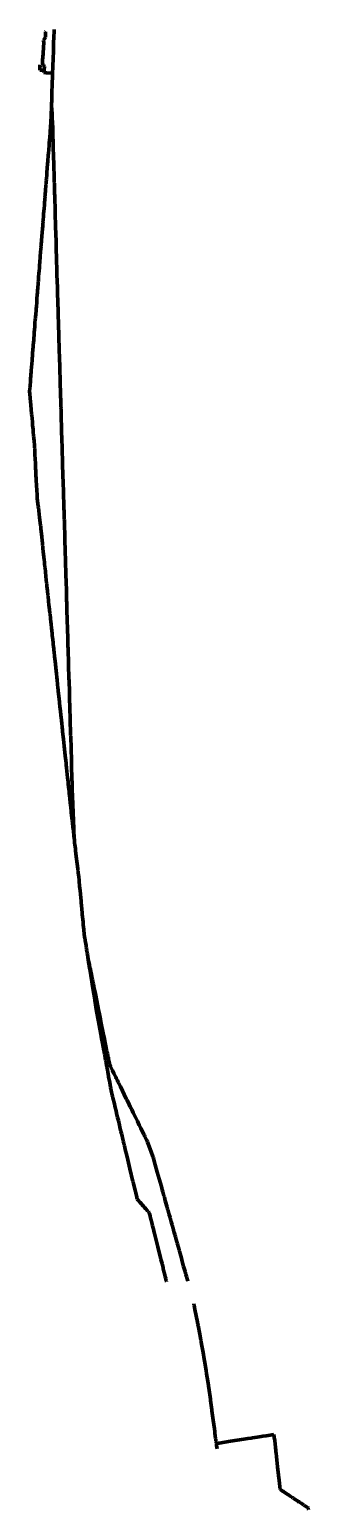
# Model space of a CAD drawing. Header units: metres. Extents: x 600006 to 604861, y 1147560 to 1148114.
# Drawn here: x 604774.6 to 604860.7, y 1147560.2 to 1148017.7 of the extents above; entities that cross this region are included whole.
import ezdxf

# ---------------------------------------------------------------- set-up
doc = ezdxf.new("R2010")
doc.units = ezdxf.units.M
doc.header["$MEASUREMENT"] = 0
doc.linetypes.add('DGN Style 5', pattern=[61.846416000000005, 26.505607, -35.340809])
doc.layers.add('TF_T_---_Kabl-_2', color=5, linetype='DGN Style 5', lineweight=70)

msp = doc.modelspace()

# ---------------------------------------------------------------- linework, layer by layer
at = {"layer": 'TF_T_---_Kabl-_2', "extrusion": (0, -0.3640957611442679, 0.9313615177345347), "elevation": -417789.496931, "flags": 128}
msp.add_lwpolyline([(604832.13, 1068827.8785), (604832.16, 1068827.8785), (604832.274455, 1068827.902771)], dxfattribs=at)
at = {"layer": 'TF_T_---_Kabl-_2', "extrusion": (-0.991714142554666, -0.126819774804129, 0.0204891233510325), "elevation": -745355.755133, "flags": 128}
msp.add_lwpolyline([(-1061588.428358, 15317.64155), (-1061589.375987, 15317.651552), (-1061590.034172, 15317.550368)], dxfattribs=at)
at = {"layer": 'TF_T_---_Kabl-_2'}
for points in [[(604778.86, 1148014.43, 42.565435), (604779.12, 1148014.84, 42.59), (604779.432059, 1148015.326648, 42.606418), (604779.49, 1148016.38, 42.59), (604779.52, 1148016.98, 42.6), (604779.53, 1148017.1, 42.59)], [(604782.19, 1148017.66, 42.51), (604782.17, 1148017.35, 42.58), (604782.17, 1148017.3, 42.58), (604782.16, 1148017.01, 42.6), (604782.15, 1148016.85, 42.6), (604782.08736, 1148015.661927, 42.589285), (604781.99, 1148013.23, 42.57), (604781.99, 1148013.08, 42.57), (604781.98, 1148012.9, 42.58), (604781.89, 1148010.61, 42.56), (604781.83, 1148009.12, 42.62), (604781.82, 1148008.8, 42.62), (604781.81, 1148008.47, 42.62), (604781.73, 1148006.54, 42.68), (604781.71, 1148005.89, 42.69), (604781.65, 1148004.43, 42.67), (604781.642702, 1148004.170653, 42.67063)], [(604778.6, 1148006.71, 42.520355), (604778.505365, 1148007.587322, 42.522059), (604778.55, 1148008.17, 42.53), (604778.71, 1148010.18, 42.53), (604778.87, 1148012.3, 42.57), (604778.96, 1148013.47, 42.58), (604778.958841, 1148013.483937, 42.575352), (604778.856115, 1148014.428727, 42.565044)], [(604779.03, 1148005.03, 42.544848), (604778.9, 1148005.04, 42.52), (604778.53, 1148005.07, 42.51), (604777.687495, 1148005.127762, 42.482655), (604777.723541, 1148006.797624, 42.492809)], [(604779.03, 1148005.03, 42.544848), (604779.143027, 1148006.251082, 42.566375), (604778.93, 1148006.43, 42.53), (604778.75, 1148006.58, 42.52), (604778.600867, 1148006.712873, 42.520399)], [(604781.64, 1148004.17, 42.670745), (604779.88, 1148004.32, 42.74), (604779.68, 1148004.34, 42.71), (604778.979564, 1148004.396115, 42.541958), (604778.99, 1148004.58, 42.54), (604779.03, 1148004.99, 42.54), (604779.034842, 1148005.034422, 42.545687)], [(604781.64, 1148004.17, 42.670745), (604781.63, 1148003.7, 42.67), (604781.53, 1148000.43, 42.69), (604781.47, 1147998.39, 42.71), (604781.46, 1147998.25, 42.71), (604781.46, 1147998.15, 42.71), (604781.43, 1147997.21, 42.7), (604781.39, 1147995.81, 42.7), (604781.39, 1147995.73, 42.69), (604781.39, 1147995.66, 42.7), (604781.36, 1147994.68, 42.71), (604781.348748, 1147994.464796, 42.685133)], [(604781.35, 1147994.46, 42.68457), (604781.34, 1147994.33, 42.67), (604781.3, 1147993.13, 42.7), (604781.24, 1147991.84, 42.78), (604781.21, 1147990.91, 42.76), (604781.14, 1147989.28, 42.69), (604781.132098, 1147988.989142, 42.690845)], [(604788.39, 1147767.05, 38.732032), (604788.35, 1147767.88, 38.69), (604788.27, 1147769.85, 38.64), (604788.25, 1147770.24, 38.61), (604788.24, 1147770.39, 38.6), (604788.24, 1147770.45, 38.59), (604788.21, 1147771.21, 38.59), (604788.15, 1147772.5, 38.49), (604788.14, 1147772.65, 38.48), (604788.14, 1147772.8, 38.48), (604788, 1147775.96, 38.38), (604787.92, 1147777.65, 38.3), (604787.91, 1147777.87, 38.28), (604787.91, 1147777.91, 38.28), (604787.9, 1147778.04, 38.27), (604787.89, 1147778.32, 38.24), (604787.789532, 1147780.625397, 38.052593), (604787.77, 1147781.21, 38.01), (604787.75, 1147782.06, 37.98), (604787.74, 1147782.38, 37.96), (604787.74, 1147782.47, 37.93), (604787.72, 1147783.04, 37.93), (604787.67, 1147784.86, 37.91), (604787.64, 1147785.79, 37.99), (604787.62, 1147786.49, 38.03), (604787.527805, 1147789.69273, 38.061818), (604787.52, 1147789.87, 38.06), (604787.47, 1147791.7, 38.1), (604787.25, 1147799.11, 38.01), (604787.25, 1147799.17, 38.01), (604787.25, 1147799.19, 38.01), (604787.25, 1147799.21, 38.01), (604787.24, 1147799.46, 37.99), (604787.21, 1147800.64, 37.92), (604787.21, 1147800.67, 37.92), (604787.2, 1147800.97, 37.9), (604787.13, 1147803.29, 37.77), (604787.12, 1147803.42, 37.76), (604787.1, 1147804.21, 37.68), (604787.08, 1147804.87, 37.68), (604787, 1147807.56, 37.8), (604786.995259, 1147807.597579, 37.80441), (604786.99, 1147807.84, 37.81), (604786.98, 1147808.32, 37.83), (604786.97, 1147808.49, 37.85), (604786.91, 1147810.47, 38.01), (604786.84, 1147812.91, 37.96), (604786.84, 1147812.92, 37.96), (604786.84, 1147812.93, 37.96), (604786.74, 1147816.36, 37.98), (604786.72, 1147817.07, 37.97), (604786.59, 1147821.24, 37.86), (604786.58, 1147821.75, 37.85), (604786.56, 1147822.52, 37.83), (604786.55, 1147822.84, 37.82), (604786.49, 1147824.86, 37.77), (604786.439529, 1147826.434062, 37.72781), (604786.42, 1147826.98, 37.71), (604786.42, 1147827.28, 37.67), (604786.4, 1147827.73, 37.63), (604786.39, 1147828.24, 37.58), (604786.38, 1147828.4, 37.63), (604786.36, 1147829.13, 37.83), (604786.36, 1147829.26, 37.87), (604786.35, 1147829.5, 37.98), (604786.27, 1147832.31, 38.95), (604786.25, 1147832.85, 39.05), (604786.25, 1147833.04, 39.02), (604786.2, 1147834.47, 39.32), (604786.18, 1147835.21, 39.75), (604786.18, 1147835.34, 39.8), (604786.18, 1147835.35, 39.81), (604786.18, 1147835.4, 39.82), (604786.17, 1147835.49, 39.86), (604786.17, 1147835.64, 39.91), (604786.11, 1147837.73, 40.55), (604786.1, 1147837.97, 40.62), (604786.08, 1147838.52, 40.7), (604786.07, 1147839.1, 40.77), (604786.06, 1147839.36, 40.78), (604786.03, 1147840.21, 40.85), (604786.029023, 1147840.341006, 40.871568), (604786, 1147841.28, 41.03), (604785.99, 1147841.64, 40.99), (604785.99, 1147841.83, 41.03), (604785.98, 1147841.94, 41.01), (604785.98, 1147842.02, 41.06), (604785.95, 1147842.96, 42.04), (604785.95, 1147842.98, 42.05), (604785.94, 1147843.51, 42.19), (604785.92, 1147844.18, 42.21), (604785.92, 1147844.23, 42.21), (604785.92, 1147844.3, 42.2), (604785.84, 1147846.95, 41.64), (604785.83, 1147847.13, 41.64), (604785.83, 1147847.16, 41.65), (604785.78, 1147848.91, 41.75), (604785.77, 1147849.3, 41.79), (604785.73, 1147850.8, 41.91), (604785.7, 1147851.83, 41.92), (604785.69, 1147852.21, 41.92), (604785.67, 1147852.88, 42.06), (604785.65, 1147853.42, 42.16), (604785.65, 1147853.43, 42.156576), (604785.62, 1147854.41, 42.2), (604785.59, 1147855.65, 42.33), (604785.58, 1147855.82, 42.34), (604785.55, 1147856.86, 42.45), (604785.54, 1147857.26, 42.46), (604785.48, 1147859.21, 42.54), (604785.43, 1147860.94, 42.68), (604785.4, 1147861.94, 42.72), (604785.35, 1147863.89, 42.86), (604785.32, 1147864.97, 42.88), (604785.29, 1147865.87, 42.9), (604785.29, 1147865.99, 42.9), (604785.29, 1147866.01, 42.9), (604785.28, 1147866.28, 42.93), (604785.25, 1147867.14, 43.04), (604785.23, 1147867.88, 43.27), (604785.228502, 1147867.913899, 43.274087), (604785.23, 1147867.95, 43.28), (604785.23, 1147868.05, 43.29), (604785.21, 1147868.46, 43.39), (604785.21, 1147868.67, 43.43), (604785.21, 1147868.73, 43.44), (604785.18, 1147869.58, 43.4), (604785.16, 1147870.14, 43.29), (604785.15, 1147870.51, 43.24), (604785.14, 1147870.95, 43.2), (604785.13, 1147871.13, 43.17), (604785.11, 1147871.72, 43.14), (604785.11, 1147871.74, 43.14), (604785.08, 1147873.01, 43.2), (604785.06, 1147873.37, 43.22), (604785.04, 1147874.29, 43.29), (604785.01, 1147875.16, 43.34), (604784.95, 1147877.29, 43.42), (604784.77, 1147883.15, 43.52), (604784.77, 1147883.23, 43.52), (604784.76, 1147883.3, 43.52), (604784.75, 1147883.61, 43.57), (604784.74, 1147884.17, 43.6), (604784.73, 1147884.24, 43.6), (604784.73, 1147884.45, 43.63), (604784.71, 1147885.05, 43.6), (604784.71, 1147885.2, 43.58), (604784.66, 1147886.6, 43.61), (604784.661203, 1147886.71081, 43.606033), (604784.64, 1147887.47, 43.56), (604784.63, 1147887.69, 43.56), (604784.63, 1147887.79, 43.57), (604784.61, 1147888.5, 43.56), (604784.54, 1147890.95, 43.6), (604784.46, 1147893.54, 43.58), (604784.44, 1147894.19, 43.57), (604784.43, 1147894.44, 43.49), (604784.42, 1147894.78, 43.48), (604784.34, 1147897.67, 43.49), (604784.32, 1147898.14, 43.49), (604784.29, 1147899.46, 43.46), (604784.26, 1147900.5, 43.45), (604784.25, 1147900.83, 43.4), (604784.21, 1147901.92, 43.43), (604784.18, 1147903, 43.42), (604784.17, 1147903.33, 43.39), (604784.15, 1147904.13, 43.42), (604784.14, 1147904.44, 43.41), (604784.11, 1147905.41, 43.39), (604784.09, 1147906.12, 43.39), (604784.09, 1147906.21, 43.38), (604784.052675, 1147907.500887, 43.372733), (604784.04, 1147907.88, 43.37), (604784, 1147909.26, 43.37), (604783.98, 1147909.84, 43.36), (604783.96, 1147910.45, 43.37), (604783.94, 1147911.4, 43.34), (604783.89, 1147912.79, 43.3), (604783.85, 1147914.15, 43.27), (604783.81, 1147915.48, 43.24), (604783.78, 1147916.73, 43.22), (604783.74, 1147918.12, 43.21), (604783.73, 1147918.21, 43.21), (604783.7, 1147919.5, 43.19), (604783.62, 1147922.1, 43.19), (604783.61, 1147922.41, 43.17), (604783.56, 1147923.98, 43.16), (604783.56, 1147924.1, 43.17), (604783.52, 1147925.49, 43.17), (604783.51, 1147925.86, 43.15), (604783.5, 1147926.03, 43.17), (604783.47, 1147927.07, 43.14), (604783.47, 1147927.2, 43.14), (604783.47, 1147927.22, 43.14), (604783.42, 1147928.96, 43.14), (604783.382142, 1147930.264937, 43.140273), (604783.35, 1147931.17, 43.14), (604783.35, 1147931.21, 43.14), (604783.35, 1147931.24, 43.14), (604783.34, 1147931.71, 43.14), (604783.32, 1147932.16, 43.14), (604783.28, 1147933.81, 43.1), (604783.22, 1147935.78, 43.07), (604783.21, 1147936.08, 43.07), (604783.21, 1147936.1, 43.07), (604783.21, 1147936.11, 43.07), (604783.21, 1147936.12, 43.07), (604783.2, 1147936.18, 43.07), (604783.15, 1147937.99, 43.01), (604783.14, 1147938.32, 42.99), (604783.13, 1147938.81, 42.98), (604783.12, 1147938.95, 42.99), (604783.01, 1147942.79, 43.02), (604783, 1147942.98, 43.01), (604782.89, 1147946.86, 43.07), (604782.796515, 1147949.86319, 43.04095), (604782.75, 1147951.69, 43.03), (604782.74, 1147951.98, 43.02), (604782.73, 1147952.22, 43.02), (604782.6, 1147956.7, 42.92), (604782.47, 1147961.03, 42.87), (604782.46, 1147961.51, 42.87), (604782.46, 1147961.62, 42.87), (604782.46, 1147961.64, 42.87), (604782.33, 1147965.99, 42.87), (604782.32, 1147966.37, 42.87), (604782.3, 1147966.9, 42.87), (604782.21, 1147970.15, 42.88), (604782.196512, 1147970.362707, 42.883244), (604782.17, 1147971.24, 42.9), (604782.17, 1147971.41, 42.95), (604782.15, 1147972.05, 42.89), (604782.04, 1147975.75, 42.83), (604782.02, 1147976.45, 42.81), (604782.01, 1147976.59, 42.81), (604781.97, 1147977.88, 42.8), (604781.86, 1147981.79, 42.75), (604781.84, 1147982.27, 42.74), (604781.75, 1147985.51, 42.71), (604781.726884, 1147986.063372, 42.707292), (604781.73, 1147986.27, 42.71), (604781.717753, 1147986.844335, 42.705555), (604781.7, 1147987.29, 42.7), (604781.55, 1147990.43, 42.71), (604781.51, 1147991.19, 42.75), (604781.48, 1147991.77, 42.76), (604781.43, 1147992.84, 42.71), (604781.36, 1147994.33, 42.67), (604781.348748, 1147994.464796, 42.685133)], [(604781.13, 1147988.99, 42.690777), (604781.03, 1147987.67, 42.68), (604780.91, 1147986.01, 42.68), (604780.885682, 1147985.796424, 42.683262), (604780.79, 1147984.53, 42.68), (604780.7, 1147983.48, 42.68), (604780.628879, 1147982.594109, 42.705233), (604780.57, 1147981.85, 42.72), (604780.37168, 1147979.381802, 42.748699), (604780.34, 1147978.94, 42.75), (604780.18, 1147976.84, 42.77), (604780.125265, 1147976.189085, 42.778466), (604779.91, 1147973.46, 42.8), (604779.9, 1147973.39, 42.8), (604779.89, 1147973.29, 42.82), (604779.868461, 1147972.98677, 42.852788), (604779.73, 1147971.32, 43.02), (604779.71, 1147971, 43.03), (604779.69, 1147970.76, 42.93), (604779.67, 1147970.54, 42.84), (604779.64, 1147970.1, 42.82), (604779.63, 1147970.09, 42.82), (604779.63, 1147970.03, 42.82), (604779.612054, 1147969.794447, 42.817641), (604779.45, 1147967.71, 42.8), (604779.39, 1147966.93, 42.77), (604779.38, 1147966.89, 42.78), (604779.38, 1147966.88, 42.78), (604779.38, 1147966.83, 42.8), (604779.364847, 1147966.581745, 42.880131), (604779.34, 1147966.32, 42.96), (604779.32, 1147966.08, 42.97), (604779.29, 1147965.71, 42.96), (604779.26, 1147965.3, 42.85), (604779.23, 1147964.82, 42.75), (604779.2, 1147964.43, 42.74), (604779.118036, 1147963.379035, 42.744339), (604779.04, 1147962.38, 42.75), (604778.97, 1147961.52, 42.75), (604778.9, 1147960.69, 42.76), (604778.861629, 1147960.186713, 42.757105), (604778.73, 1147958.58, 42.75), (604778.71, 1147958.32, 42.75), (604778.69, 1147958.03, 42.85), (604778.63, 1147957.32, 42.83), (604778.60443, 1147956.974406, 42.859094), (604778.53, 1147956.06, 42.94), (604778.35762, 1147953.771696, 42.991404), (604778.25, 1147952.42, 43.02), (604778.22, 1147952.07, 43.03), (604778.17, 1147951.5, 43.04), (604778.14, 1147951.09, 43.03), (604778.101212, 1147950.579373, 42.993863), (604778.07, 1147950.26, 42.97), (604778.05, 1147949.91, 42.93), (604778.05, 1147949.9, 42.92), (604778.04, 1147949.89, 42.92), (604778.04, 1147949.87, 42.91), (604777.96, 1147948.89, 42.45), (604777.86, 1147947.6, 42.09), (604777.844014, 1147947.367066, 41.9875), (604777.83, 1147947.24, 41.93), (604777.74, 1147945.98, 41.61), (604777.64, 1147944.68, 41.43), (604777.63, 1147944.61, 41.43), (604777.62, 1147944.38, 41.48), (604777.61, 1147944.32, 41.5), (604777.61, 1147944.31, 41.5), (604777.597203, 1147944.164356, 41.478476), (604777.49, 1147942.84, 41.31), (604777.46, 1147942.5, 41.3), (604777.35, 1147941.07, 41.19), (604777.340796, 1147940.972034, 41.182773), (604777.29, 1147940.34, 41.15), (604777.26, 1147939.98, 41.23), (604777.24, 1147939.7, 41.14), (604777.23, 1147939.56, 41.09), (604777.21, 1147939.31, 41.1), (604777.083598, 1147937.759727, 40.999585), (604777.02, 1147936.97, 40.95), (604777, 1147936.72, 40.95), (604776.98, 1147936.43, 40.95), (604776.92, 1147935.68, 40.89), (604776.836787, 1147934.557017, 40.826462), (604776.74, 1147933.3, 40.76), (604776.64, 1147932.08, 40.7), (604776.58038, 1147931.364694, 40.639257), (604776.54, 1147930.92, 40.6), (604776.44, 1147929.62, 40.49), (604776.37, 1147928.84, 40.57), (604776.35, 1147928.48, 40.54), (604776.323578, 1147928.162379, 40.500935), (604776.22, 1147926.9, 40.33), (604776.2, 1147926.61, 40.32), (604776.13, 1147925.79, 40.27), (604776.066775, 1147924.960065, 40.239437), (604776, 1147924.05, 40.2), (604775.97, 1147923.64, 40.19), (604775.83, 1147921.9, 40.13), (604775.819965, 1147921.757355, 40.112634), (604775.82, 1147921.71, 40.11), (604775.74, 1147920.79, 39.95), (604775.7, 1147920.24, 39.94), (604775.64, 1147919.51, 39.85), (604775.58, 1147918.84, 39.76), (604775.563162, 1147918.55504, 39.74869), (604775.5, 1147917.75, 39.7), (604775.41, 1147916.59, 39.58), (604775.38, 1147916.17, 39.6), (604775.35, 1147915.75, 39.56), (604775.33, 1147915.46, 39.54), (604775.316352, 1147915.35233, 39.530876), (604775.24, 1147914.37, 39.5), (604775.08, 1147912.31, 39.43), (604775.07, 1147912.2, 39.42), (604775.069542, 1147912.14962, 39.422399), (604775.05, 1147911.9, 39.44), (604774.97, 1147910.96, 39.45), (604774.94, 1147910.58, 39.43), (604774.87, 1147909.74, 39.42), (604774.84, 1147909.32, 39.47), (604774.81, 1147908.98, 39.41), (604774.81274, 1147908.947305, 39.409635), (604774.7, 1147907.51, 39.39), (604774.68, 1147907.23, 39.39), (604774.66, 1147906.96, 39.36), (604774.64, 1147906.78, 39.36), (604774.555937, 1147905.74499, 39.385121)], [(604774.56, 1147905.74, 39.385178), (604774.62, 1147905.03, 39.4), (604774.74, 1147903.75, 39.41), (604774.94, 1147901.53, 39.44), (604775.17, 1147898.9, 39.45), (604775.18, 1147898.79, 39.45), (604775.21, 1147898.5, 39.48), (604775.4, 1147896.36, 39.53), (604775.49, 1147895.33, 39.51), (604775.61, 1147894, 39.62), (604775.64, 1147893.72, 39.63), (604775.64, 1147893.65, 39.62), (604775.65, 1147893.62, 39.64), (604775.67, 1147893.37, 39.63), (604775.8, 1147891.95, 39.58), (604775.83, 1147891.64, 39.59), (604775.86, 1147891.26, 39.59), (604775.93, 1147890.49, 39.61), (604775.94, 1147890.4, 39.6), (604776.05, 1147889.15, 39.57), (604776.119418, 1147888.349774, 39.541156), (604776.13, 1147888.2, 39.54), (604776.14, 1147887.96, 39.51), (604776.19, 1147886.78, 39.5), (604776.19, 1147886.7, 39.52), (604776.22, 1147886.23, 39.5), (604776.27, 1147884.92, 39.58), (604776.34, 1147883.5, 39.49), (604776.35, 1147883.25, 39.5), (604776.41, 1147881.94, 39.49), (604776.41, 1147881.85, 39.49), (604776.43, 1147881.34, 39.48), (604776.44, 1147881.3, 39.48), (604776.506473, 1147879.667782, 39.485621), (604776.55, 1147878.94, 39.49), (604776.59, 1147878.36, 39.48), (604776.68, 1147876.75, 39.41), (604776.68, 1147876.71, 39.41), (604776.85, 1147873.81, 39.41), (604776.87, 1147873.43, 39.41), (604776.914729, 1147872.786339, 39.411346), (604777.22, 1147870.28, 39.42), (604777.26, 1147869.96, 39.42), (604777.66, 1147866.82, 39.46), (604777.97, 1147864.33, 39.45), (604777.977973, 1147864.247725, 39.45), (604777.99, 1147864.13, 39.45), (604778.05, 1147863.55, 39.46), (604778.07, 1147863.35, 39.48), (604778.31, 1147860.93, 39.56), (604778.43, 1147859.65, 39.58), (604778.5, 1147858.95, 39.52), (604778.58, 1147858.15, 39.48), (604778.6, 1147857.93, 39.48), (604778.66403, 1147857.305252, 39.478524)], [(604778.66, 1147857.31, 39.478307), (604778.78, 1147856.2, 39.47), (604778.96, 1147854.63, 39.51), (604778.979436, 1147854.400544, 39.487524), (604779.03, 1147853.92, 39.45), (604779.14, 1147852.9, 39.43), (604779.15, 1147852.84, 39.43), (604779.19, 1147852.47, 39.44), (604779.294446, 1147851.485845, 39.435256), (604779.33, 1147851.13, 39.43), (604779.44, 1147850.09, 39.4), (604779.44, 1147850.04, 39.4), (604779.45, 1147850, 39.4), (604779.599859, 1147848.581532, 39.405766), (604779.81, 1147846.58, 39.41), (604779.84, 1147846.29, 39.4), (604779.87, 1147846.03, 39.39), (604779.914474, 1147845.656841, 39.377522), (604780.01, 1147844.75, 39.35), (604780.07, 1147844.23, 39.45), (604780.239871, 1147842.751738, 39.364812), (604780.26, 1147842.52, 39.35), (604780.33, 1147841.92, 39.29), (604780.34, 1147841.8, 39.29), (604780.35, 1147841.67, 39.31), (604780.44, 1147840.86, 39.32), (604780.544889, 1147839.837433, 39.320404), (604780.55, 1147839.79, 39.32), (604780.7, 1147838.43, 39.21), (604780.73, 1147838.13, 39.2), (604780.8, 1147837.46, 39.22), (604780.83, 1147837.17, 39.22), (604780.860295, 1147836.932726, 39.225084), (604780.98, 1147835.76, 39.26), (604781.01, 1147835.56, 39.23), (604781.12, 1147834.43, 39.23), (604781.17491, 1147834.008034, 39.209502), (604781.33, 1147832.53, 39.13), (604781.38, 1147832, 39.15), (604781.42, 1147831.69, 39.14), (604781.480323, 1147831.103722, 39.029393), (604781.52, 1147830.77, 38.97), (604781.57, 1147830.25, 38.86), (604781.62, 1147829.81, 38.7), (604781.79, 1147828.24, 37.84), (604781.795333, 1147828.189022, 37.829753), (604781.87, 1147827.51, 37.69), (604781.93, 1147827.01, 37.6), (604781.95, 1147826.84, 37.58), (604782, 1147826.38, 37.68), (604782.05, 1147825.96, 37.73), (604782.07, 1147825.72, 37.76), (604782.120731, 1147825.283919, 37.766983), (604782.27, 1147823.89, 37.79), (604782.35, 1147823.15, 37.8), (604782.42, 1147822.44, 37.81), (604782.425749, 1147822.369615, 37.815572), (604782.74076, 1147819.454915, 37.895444), (604782.84, 1147818.54, 37.92), (604782.95, 1147817.52, 37.95), (604783.05577, 1147816.540216, 37.96006), (604783.33, 1147814.04, 37.99), (604783.371176, 1147813.635508, 37.99235), (604783.41, 1147813.26, 37.99), (604783.676194, 1147810.721204, 38.022661), (604783.68, 1147810.7, 38.02), (604783.78, 1147809.8, 38.03), (604783.81, 1147809.59, 38), (604783.95, 1147808.27, 37.85), (604784.001592, 1147807.816101, 37.832498), (604784.31, 1147804.95, 37.72), (604784.316207, 1147804.89141, 37.715595), (604784.38, 1147804.31, 37.69), (604784.4, 1147804.1, 37.69), (604784.41, 1147804, 37.7), (604784.49, 1147803.24, 37.71), (604784.621621, 1147801.987097, 37.78678), (604784.72, 1147801.06, 37.85), (604784.77, 1147800.66, 37.89), (604784.85, 1147799.85, 37.94), (604784.936632, 1147799.072398, 38.006344), (604785.02, 1147798.34, 38.07), (604785.252038, 1147796.16769, 38.08896), (604785.556661, 1147793.243394, 38.114432), (604785.57, 1147793.15, 38.12), (604785.73, 1147791.7, 38.11), (604785.82, 1147790.92, 38.1), (604785.882059, 1147790.338291, 38.100119), (604785.98, 1147789.41, 38.1), (604786.19707, 1147787.423592, 38.075423), (604786.31, 1147786.36, 38.06), (604786.44, 1147785.18, 37.99), (604786.46, 1147785.01, 37.97), (604786.512476, 1147784.518884, 37.978246), (604786.52, 1147784.38, 37.98), (604786.69, 1147782.82, 37.96), (604786.76, 1147782.19, 37.94), (604786.817495, 1147781.60458, 37.954089), (604786.83, 1147781.53, 37.96), (604786.88, 1147781, 37.98), (604787.01, 1147779.83, 38.07), (604787.132506, 1147778.689881, 38.225364), (604787.14, 1147778.64, 38.23), (604787.19, 1147778.12, 38.26), (604787.21, 1147777.98, 38.24), (604787.29, 1147777.2, 38.31), (604787.44, 1147775.91, 38.37), (604787.447517, 1147775.775181, 38.378667), (604787.72, 1147773.21, 38.46), (604787.762923, 1147772.870474, 38.469096), (604787.78, 1147772.66, 38.47), (604787.83, 1147772.21, 38.5), (604787.95, 1147771.18, 38.58), (604788.04, 1147770.36, 38.59), (604788.06, 1147770.18, 38.59), (604788.077934, 1147769.955774, 38.613379), (604788.09, 1147769.91, 38.62), (604788.24, 1147768.44, 38.67), (604788.39334, 1147767.051067, 38.731798)], [(604788.39, 1147767.05, 38.732032), (604788.41, 1147766.9, 38.74), (604788.48, 1147766.29, 38.8), (604788.56, 1147765.61, 38.85), (604788.69, 1147764.53, 38.82), (604788.74, 1147764.12, 38.82), (604788.79, 1147763.7, 38.82), (604788.86, 1147763.1, 38.84), (604788.88, 1147762.95, 38.85), (604788.99, 1147762.02, 38.9), (604789.26, 1147759.72, 38.92), (604789.44, 1147758.19, 38.89), (604789.5, 1147757.68, 38.83), (604789.52, 1147757.51, 38.81), (604789.59, 1147756.98, 38.81), (604789.73, 1147755.79, 38.94), (604789.728755, 1147755.779588, 38.938982), (604789.83, 1147754.72, 38.87), (604789.88, 1147754.23, 38.82), (604789.99, 1147753.03, 38.82), (604790.01, 1147752.82, 38.83), (604790.08, 1147752.18, 38.83), (604790.14, 1147751.53, 38.87), (604790.25, 1147750.38, 38.91), (604790.45, 1147748.25, 38.97), (604790.5, 1147747.76, 38.97), (604790.59, 1147746.86, 38.97), (604790.8, 1147744.63, 38.91), (604790.82, 1147744.43, 38.91), (604790.85, 1147744.08, 38.92), (604791.06, 1147741.88, 38.91), (604791.11, 1147741.39, 38.88), (604791.13, 1147741.19, 38.9), (604791.16, 1147740.92, 38.92), (604791.3, 1147739.47, 38.91), (604791.31, 1147739.33, 38.87), (604791.32, 1147739.24, 38.88), (604791.423834, 1147738.169006, 38.906644)], [(604791.42, 1147738.17, 38.90711), (604791.44, 1147738.03, 38.91), (604791.57, 1147737.22, 38.94), (604791.65, 1147736.71, 38.97), (604791.67, 1147736.59, 38.94), (604791.69, 1147736.48, 38.92), (604791.77, 1147735.93, 38.96), (604791.84, 1147735.51, 38.91), (604791.92, 1147735, 38.99), (604791.99, 1147734.51, 38.98), (604792.07, 1147734.01, 38.98), (604792.12, 1147733.71, 39), (604792.18, 1147733.3, 39.01), (604792.23, 1147732.98, 39.02), (604792.36, 1147732.19, 39.01), (604792.41, 1147731.83, 38.99), (604792.55688, 1147730.888603, 38.950995)], [(604817.25, 1147652.9, 42.761008), (604817.19, 1147653.1, 42.76), (604817.09, 1147653.47, 42.79), (604817.03, 1147653.68, 42.78), (604816.5, 1147655.58, 42.99), (604816.2, 1147656.67, 42.96), (604816.07, 1147657.13, 42.97), (604815.96, 1147657.52, 42.94), (604815.71, 1147658.41, 42.97), (604815.543485, 1147659.024482, 42.970364), (604815.27, 1147659.98, 42.96), (604814.61, 1147662.39, 42.96), (604814.03, 1147664.46, 42.96), (604813.1, 1147667.85, 42.98), (604812.84, 1147668.79, 42.98), (604812.75, 1147669.1, 42.96), (604812.688125, 1147669.315294, 42.967792), (604812.16, 1147670.73, 43.01), (604811.21, 1147673.21, 43), (604811.03, 1147673.69, 42.85), (604810.96595, 1147673.846869, 42.770773), (604810.85, 1147674.1, 42.65), (604810.69, 1147674.43, 42.42), (604810.3, 1147675.21, 42.09), (604810.22, 1147675.38, 42.01), (604810.17, 1147675.49, 41.98), (604810.02, 1147675.78, 41.94), (604809.88, 1147676.07, 41.91), (604808.92, 1147678.04, 41.63), (604808.910984, 1147678.061357, 41.623267), (604808.44, 1147679.02, 41.44), (604807.86, 1147680.21, 41.23), (604807.67, 1147680.6, 41.15), (604807.34, 1147681.26, 41.1), (604806.59, 1147682.79, 40.98), (604806.11, 1147683.78, 40.86), (604805.660736, 1147684.694964, 40.733666), (604805.35, 1147685.33, 40.64), (604804.68, 1147686.69, 40.48), (604804.45, 1147687.15, 40.42), (604802.61, 1147690.91, 40.12), (604802.17, 1147691.81, 40.02), (604802.09, 1147691.96, 39.99), (604801.864046, 1147692.44103, 39.938708), (604801.68, 1147692.8, 39.89), (604801.34, 1147693.51, 39.76), (604801.2, 1147693.79, 39.71), (604800.97, 1147694.28, 39.7), (604800.63, 1147694.97, 39.61), (604800.2, 1147695.86, 39.54), (604800.07, 1147696.12, 39.51), (604799.6, 1147697.09, 39.54), (604799.32784, 1147697.645307, 39.451972), (604799.3, 1147697.79, 39.44), (604799.22, 1147698.16, 39.44), (604798.99, 1147699.25, 39.46), (604798.95, 1147699.45, 39.44), (604798.9, 1147699.67, 39.43), (604798.79, 1147700.2, 39.42), (604798.74, 1147700.42, 39.42), (604798.59, 1147701.15, 39.47), (604798.52, 1147701.49, 39.48), (604798.451939, 1147701.813146, 39.420582), (604798.4, 1147702.06, 39.38), (604798.37, 1147702.22, 39.38), (604798.36, 1147702.27, 39.37), (604798.13, 1147703.43, 39.42), (604797.93, 1147704.42, 39.46), (604797.91, 1147704.48, 39.46), (604797.58, 1147706.15, 39.29), (604797.56, 1147706.23, 39.28), (604797.42, 1147706.94, 39.29), (604796.62, 1147710.94, 39.27), (604796.47, 1147711.68, 39.21), (604796.45, 1147711.78, 39.21), (604796.04, 1147713.84, 39.23), (604795.97, 1147714.17, 39.23), (604795.89, 1147714.59, 39.23), (604795.31, 1147717.46, 39.24), (604794.99, 1147719.08, 39.29), (604794.79, 1147720.08, 39.15), (604794.78, 1147720.13, 39.15), (604794.555865, 1147721.212119, 39.150814), (604794.43, 1147721.84, 39.15), (604794.27, 1147722.63, 39.13), (604794.22, 1147722.87, 39.1), (604794.1, 1147723.44, 39), (604794.01, 1147723.87, 38.98), (604793.93, 1147724.24, 38.99), (604793.78, 1147724.98, 38.98), (604793.66, 1147725.54, 39), (604793.48, 1147726.44, 38.98), (604793.48, 1147726.46, 38.98), (604793.23, 1147727.63, 38.95), (604793.23, 1147727.65, 38.95), (604793.22, 1147727.67, 38.95), (604793.11, 1147728.21, 38.95), (604793.09, 1147728.33, 38.95), (604793.03, 1147728.6, 38.98), (604792.69, 1147730.26, 38.93), (604792.67, 1147730.37, 38.94), (604792.61, 1147730.67, 38.94), (604792.58, 1147730.79, 38.95), (604792.55688, 1147730.888603, 38.950995)], [(604792.56, 1147730.89, 38.950273), (604792.58, 1147730.79, 38.95), (604792.6, 1147730.66, 38.95), (604792.64, 1147730.36, 38.95), (604792.66, 1147730.24, 38.93), (604792.91, 1147728.73, 38.99), (604792.97, 1147728.34, 38.95), (604793, 1147728.16, 38.95), (604793.09, 1147727.64, 38.95), (604793.1, 1147727.54, 38.99), (604793.24, 1147726.67, 39.01), (604793.35, 1147725.99, 39.03), (604793.45, 1147725.38, 39.03), (604793.57, 1147724.61, 39.05), (604793.76, 1147723.44, 39.04), (604793.81, 1147723.15, 39.05), (604793.87, 1147722.77, 39.12), (604793.9, 1147722.61, 39.14), (604794.11, 1147721.33, 39.17), (604794.3, 1147720.16, 39.17), (604794.35, 1147719.79, 39.16), (604794.36, 1147719.75, 39.16), (604794.37, 1147719.72, 39.15), (604794.38, 1147719.6, 39.16), (604794.57, 1147718.44, 39.25), (604794.71, 1147717.58, 39.23), (604794.93, 1147716.26, 39.22), (604795.034712, 1147715.608872, 39.207684), (604795.17, 1147714.87, 39.19), (604795.37, 1147713.74, 39.2), (604795.68, 1147712.03, 39.18), (604795.86, 1147711.05, 39.2), (604795.98, 1147710.43, 39.25), (604796.59, 1147707.08, 39.26), (604796.7, 1147706.5, 39.26), (604796.71, 1147706.39, 39.27), (604796.82, 1147705.81, 39.27), (604797.1, 1147704.3, 39.43), (604797.2, 1147703.72, 39.41), (604797.51, 1147702.04, 39.34), (604797.58, 1147701.67, 39.4), (604797.71, 1147700.95, 39.38), (604797.74, 1147700.79, 39.36), (604797.77, 1147700.6, 39.36), (604798.05, 1147699.08, 39.39), (604798.07, 1147698.98, 39.39), (604798.17, 1147698.42, 39.43), (604798.22, 1147698.15, 39.43), (604798.44, 1147696.92, 39.4), (604798.5, 1147696.61, 39.44), (604798.59, 1147696.12, 39.41), (604798.7, 1147695.51, 39.5), (604798.85, 1147694.72, 39.45), (604798.93, 1147694.28, 39.49), (604798.99, 1147693.93, 39.49), (604799.31, 1147692.21, 39.52), (604799.59, 1147690.68, 39.65), (604799.59, 1147690.65, 39.65), (604799.59, 1147690.64, 39.65), (604799.65, 1147690.35, 39.64), (604799.772947, 1147689.671567, 39.616036), (604800.12, 1147688.23, 39.57), (604800.19, 1147687.9, 39.58), (604800.23, 1147687.74, 39.59), (604800.3, 1147687.45, 39.59), (604800.76, 1147685.54, 39.69), (604800.91, 1147684.91, 39.69), (604801.01, 1147684.49, 39.69), (604801.26, 1147683.45, 39.77), (604801.28, 1147683.37, 39.77), (604801.45, 1147682.65, 39.67), (604801.46, 1147682.64, 39.67), (604801.77, 1147681.34, 39.69), (604801.77, 1147681.31, 39.69), (604801.98, 1147680.46, 39.86), (604802.34, 1147678.94, 39.88), (604802.47, 1147678.4, 39.96), (604802.8, 1147677.04, 40.55), (604802.94, 1147676.45, 40.79), (604803.13, 1147675.65, 41.21), (604803.27, 1147675.07, 41.46), (604803.46, 1147674.28, 41.9), (604803.51, 1147674.05, 42.08), (604803.59, 1147673.71, 42.29), (604803.78, 1147672.92, 42.73), (604803.85, 1147672.65, 42.79), (604803.87, 1147672.55, 42.8), (604803.99, 1147672.04, 42.92), (604804.13, 1147671.48, 42.91), (604804.59, 1147669.57, 42.88), (604804.91, 1147668.22, 42.87), (604805.57, 1147665.46, 42.85), (604806.5, 1147661.59, 42.86), (604806.54, 1147661.44, 42.86), (604806.67, 1147660.88, 42.83), (604807.25, 1147658.47, 42.72), (604807.35, 1147658.03, 42.54), (604807.66, 1147656.76, 41.99), (604807.71, 1147656.55, 41.86), (604807.813014, 1147656.127869, 41.575862), (604808.05, 1147655.86, 41.39), (604808.74, 1147655.09, 41.17), (604808.77, 1147655.05, 41.16), (604809, 1147654.8, 41.03), (604809.37, 1147654.39, 40.81), (604809.68, 1147654.05, 40.65), (604810.21, 1147653.45, 40.32), (604810.39, 1147653.25, 40.26), (604811.14, 1147652.41, 40.22), (604811.3, 1147652.24, 40.23), (604811.4, 1147652.12, 40.23), (604811.5414, 1147651.967265, 40.248633), (604811.66, 1147651.5, 40.21), (604811.67, 1147651.45, 40.21), (604811.84, 1147650.76, 40.27), (604812.06, 1147649.87, 40.26), (604812.32, 1147648.86, 40.26), (604812.46, 1147648.27, 40.33), (604812.48, 1147648.21, 40.31), (604812.57, 1147647.85, 40.21), (604812.93, 1147646.4, 40.22), (604812.97, 1147646.22, 40.22), (604813.15, 1147645.5, 40.26), (604813.77, 1147643.03, 40.3), (604814.18, 1147641.37, 40.34), (604814.84, 1147638.74, 40.26), (604815, 1147638.09, 40.26), (604815.16, 1147637.46, 40.38), (604815.48, 1147636.18, 40.34), (604815.8, 1147634.9, 40.32), (604815.88, 1147634.58, 40.32), (604815.98, 1147634.16, 40.32), (604816.34, 1147632.71, 40.42), (604816.49, 1147632.13, 40.47), (604816.62, 1147631.59, 40.43), (604816.67, 1147631.41, 40.43), (604816.81, 1147630.85, 40.31), (604816.83, 1147630.76, 40.33), (604816.83, 1147630.74, 37.03), (604816.85, 1147630.69, 29.86), (604816.85, 1147630.69, 15.77), (604816.850817, 1147630.678446, 6.554625)], [(604823.44, 1147630.76, -0.45), (604823.44, 1147630.76, 0.37), (604823.44, 1147630.76, 1.07), (604823.44, 1147630.76, 2.39), (604823.44, 1147630.77, 3.06), (604823.43, 1147630.8, 11.02), (604823.05, 1147632.17, 30.21), (604822.88, 1147632.77, 42.95), (604822.76, 1147633.18, 42.94), (604822.59, 1147633.79, 42.94), (604822.25, 1147635.01, 42.97), (604822.17, 1147635.3, 42.96), (604822.17, 1147635.31, 42.96), (604821.61, 1147637.29, 42.93), (604821.59, 1147637.39, 42.92), (604821.46, 1147637.85, 42.93), (604820.84, 1147640.05, 42.92), (604820.79, 1147640.22, 42.9), (604820.74, 1147640.43, 42.89), (604820.23, 1147642.24, 42.96), (604820.17, 1147642.47, 42.96), (604820.12, 1147642.62, 42.96), (604819.75, 1147643.96, 42.93), (604819.74, 1147644, 42.93), (604819.62, 1147644.41, 42.87), (604819.45, 1147645.04, 42.9), (604819.39, 1147645.23, 42.92), (604819.33, 1147645.48, 42.93), (604819.18, 1147645.99, 42.91), (604819, 1147646.64, 42.87), (604818.88, 1147647.07, 42.87), (604818.6, 1147648.06, 42.91), (604818.57, 1147648.17, 42.91), (604818.49, 1147648.48, 42.93), (604818.31, 1147649.12, 42.9), (604818.21, 1147649.46, 42.87), (604817.95, 1147650.38, 42.88), (604817.95, 1147650.4, 42.88), (604817.63, 1147651.53, 42.77), (604817.59, 1147651.67, 42.78), (604817.37, 1147652.48, 42.75), (604817.252761, 1147652.902191, 42.761917)], [(604832.27, 1147580.56, 42.648727), (604832.24, 1147580.79, 42.61), (604832.21, 1147581, 42.58), (604832.18, 1147581.24, 42.56), (604832.16, 1147581.39, 42.56), (604832.09, 1147581.9, 42.68), (604832.06, 1147582.09, 42.74), (604831.84, 1147583.76, 42.8), (604831.8, 1147584.08, 42.8), (604831.78, 1147584.24, 42.8), (604831.66, 1147585.1, 42.8), (604831.3, 1147587.76, 42.79), (604830.91, 1147590.71, 42.82), (604830.87, 1147591.02, 42.82), (604830.77, 1147591.7, 42.83), (604830.49, 1147593.85, 42.84), (604830.43, 1147594.28, 42.85), (604830.42, 1147594.32, 42.85), (604829.96, 1147597.79, 42.87), (604829.89, 1147598.25, 42.85), (604829.845378, 1147598.592523, 42.856248), (604829.45, 1147600.99, 42.87), (604829.27, 1147602.06, 42.88), (604829.09, 1147603.18, 42.88), (604828.59, 1147606.16, 42.9), (604828.51, 1147606.64, 42.9), (604828.16, 1147608.75, 42.91), (604828.08, 1147609.23, 42.91), (604827.834517, 1147610.751385, 42.915094), (604827.6, 1147611.94, 42.92), (604827.53, 1147612.34, 42.91), (604827.48, 1147612.56, 42.93), (604827.14, 1147614.34, 42.93), (604826.63, 1147617.04, 42.95), (604826.56, 1147617.39, 42.96), (604826.44, 1147618.04, 42.96), (604825.67, 1147622.02, 43), (604825.561996, 1147622.620369, 42.982394), (604825.37, 1147623.35, 42.97), (604825.34, 1147623.47, 42.97), (604825.28, 1147623.72, 42.97)], [(604832.27, 1147580.56, 42.648727), (604832.96, 1147580.67, 42.71), (604833.04, 1147580.68, 42.71), (604833.07, 1147580.69, 42.72), (604833.14, 1147580.7, 42.72), (604836.68, 1147581.26, 42.82), (604840.77, 1147581.9, 42.92), (604841.99, 1147582.09, 42.95), (604842.99, 1147582.25, 42.94), (604843.48, 1147582.33, 42.96), (604844.84, 1147582.54, 42.95), (604846.12, 1147582.74, 43.12), (604846.15, 1147582.75, 43.12), (604846.6, 1147582.82, 43.11), (604847.7, 1147582.99, 43.06), (604848.26, 1147583.08, 43.06), (604850.089181, 1147583.370482, 43.072666), (604850.19, 1147582.46, 43.03), (604850.3, 1147581.49, 43), (604850.54, 1147579.32, 42.93), (604850.56, 1147579.18, 42.93), (604850.56, 1147579.13, 42.93), (604850.61, 1147578.66, 42.86), (604850.69, 1147578, 42.76), (604850.73, 1147577.63, 42.77), (604850.85, 1147576.58, 42.8), (604851.21, 1147573.31, 42.89), (604851.49, 1147570.78, 42.85), (604851.59, 1147569.88, 42.85), (604851.65, 1147569.3, 42.97), (604851.68, 1147569.11, 42.95), (604851.77, 1147568.29, 43.03), (604851.89, 1147567.17, 43.02), (604851.94, 1147566.73, 43.03), (604851.96, 1147566.53, 43.02), (604851.978648, 1147566.372694, 43.004732), (604852.51, 1147566.02, 42.91), (604852.78, 1147565.84, 42.86), (604852.91, 1147565.76, 42.82), (604852.96, 1147565.73, 42.78), (604853.46, 1147565.39, 42.57), (604853.87, 1147565.12, 42.3), (604854.36, 1147564.81, 42.07), (604854.53, 1147564.69, 41.97), (604855.11, 1147564.31, 41.73), (604855.82, 1147563.84, 41.3), (604855.92, 1147563.77, 41.22), (604855.99, 1147563.73, 41.16), (604856.06, 1147563.68, 41.12), (604856.36, 1147563.48, 40.97), (604857.62, 1147562.66, 40.33), (604857.89, 1147562.48, 40.18), (604858.12, 1147562.33, 40.04), (604858.49, 1147562.09, 39.91), (604858.49, 1147562.08, 39.91), (604858.8, 1147561.88, 39.62), (604859.23, 1147561.6, 39.32), (604859.29, 1147561.56, 39.29), (604859.35, 1147561.52, 39.24), (604859.6, 1147561.35, 39.21), (604859.85, 1147561.19, 39.14), (604860.18, 1147560.97, 39.15), (604860.33, 1147560.87, 39.19), (604860.53, 1147560.74, 39.15), (604860.669287, 1147560.654717, 39.145117), (604860.7, 1147560.36, 39.15), (604860.72, 1147560.24, 39.15), (604860.716971, 1147560.197469, 39.154683)]]:
    msp.add_polyline3d(points, dxfattribs=at)

doc.saveas('drawing.dxf')
